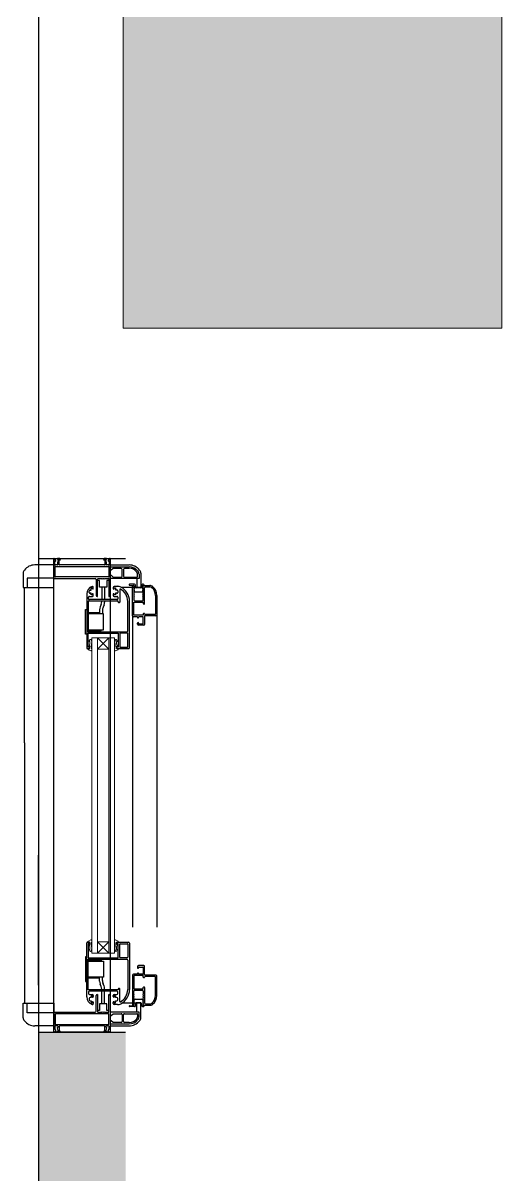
# Model space of a CAD drawing. Header units: millimetres. Extents: x 1.3 to 27.5, y 1.1 to 13.6.
# Drawn here: x 1.26 to 1.765, y 6.164 to 7.38 of the extents above; entities that cross this region are included whole.
import ezdxf

# ---------------------------------------------------------------- set-up
doc = ezdxf.new("R2010")
doc.units = ezdxf.units.MM
for name, color, linetype in [('U-00-Carpinteria-Ventana-Hoja', 1, 'Continuous'), ('U-00-Carpinteria-Ventana-Marco', 2, 'Continuous'), ('U-00-Carpinteria-Ventana-Vano', 1, 'Continuous'), ('U-00-Muro-PANELES MADERA', 36, 'Continuous')]:
    doc.layers.add(name, color=color, linetype=linetype)
doc.layers.add('U-00-Carpinteria-Ventana-Vidrio', color=132, linetype='Continuous', lineweight=9, transparency=0.8)
doc.layers.add('U-00-Grafica-Hatch-Madera', color=7, linetype='Continuous', true_color=0xb8a47a)
doc.layers.add('U-00-Mueble-General', color=251, linetype='Continuous', lineweight=9)

msp = doc.modelspace()

# ---------------------------------------------------------------- hatches: boundary and pattern name
at = {"layer": 'U-00-Grafica-Hatch-Madera', "true_color": 0x784a3b}
h = msp.add_hatch(color=27, dxfattribs=at)
h.dxf.hatch_style = 1
h.paths.add_polyline_path([(1.2759, 6.315), (1.2759, 5.4927), (1.3679, 5.4927), (1.3684, 5.4927), (1.3679, 6.315)])
at = {"layer": 'U-00-Mueble-General'}
h = msp.add_hatch(color=255, dxfattribs=at)
h.dxf.hatch_style = 1
h.paths.add_polyline_path([(1.3654, 8.7947), (1.7654, 8.7947), (1.7654, 7.0582), (1.3654, 7.0582)])

# ---------------------------------------------------------------- linework, layer by layer
at = {"layer": 'U-00-Carpinteria-Ventana-Hoja'}
for p, q in [((1.3404, 6.7919), (1.3384, 6.7919)), ((1.3404, 6.7849), (1.3404, 6.7919)), ((1.3503, 6.7919), (1.3483, 6.7919)), ((1.3483, 6.7919), (1.3483, 6.7849)), ((1.3269, 6.7777), (1.3269, 6.721)), ((1.3289, 6.7727), (1.3289, 6.7742)), ((1.3295, 6.7794), (1.3295, 6.7808)), ((1.3299, 6.7752), (1.3329, 6.7752)), ((1.3305, 6.7818), (1.3315, 6.7818)), ((1.3315, 6.7784), (1.3305, 6.7784)), ((1.3315, 6.7818), (1.3315, 6.7833)), ((1.3315, 6.7767), (1.3315, 6.7784)), ((1.3327, 6.7767), (1.3315, 6.7767)), ((1.3325, 6.7841), (1.3327, 6.7841)), ((1.3327, 6.7841), (1.3327, 6.7834)), ((1.3327, 6.7774), (1.3327, 6.7767)), ((1.3339, 6.7834), (1.3339, 6.7848)), ((1.3339, 6.7762), (1.3339, 6.7774)), ((1.3483, 6.7849), (1.3404, 6.7849)), ((1.3428, 6.7849), (1.3428, 6.7717)), ((1.3458, 6.7849), (1.3458, 6.7717)), ((1.3548, 6.7847), (1.3548, 6.7835)), ((1.3548, 6.7773), (1.3548, 6.7762)), ((1.3594, 6.7857), (1.3558, 6.7857)), ((1.3558, 6.7752), (1.3588, 6.7752)), ((1.356, 6.7835), (1.356, 6.7841)), ((1.356, 6.7841), (1.3572, 6.7841)), ((1.356, 6.7767), (1.356, 6.7773)), ((1.3572, 6.7767), (1.356, 6.7767)), ((1.3572, 6.7841), (1.3572, 6.7819)), ((1.3572, 6.7819), (1.3588, 6.7819)), ((1.3588, 6.7784), (1.3572, 6.7784)), ((1.3572, 6.7784), (1.3572, 6.7767)), ((1.3598, 6.7809), (1.3598, 6.7794)), ((1.3598, 6.7742), (1.3598, 6.7727)), ((1.3618, 6.7824), (1.3618, 6.7692)), ((1.3603, 6.7702), (1.3284, 6.7702)), ((1.3284, 6.7702), (1.3284, 6.7379)), ((1.3588, 6.7717), (1.3299, 6.7717)), ((1.3422, 6.7667), (1.3412, 6.7641)), ((1.3428, 6.7702), (1.3428, 6.7697)), ((1.3452, 6.766), (1.3441, 6.7635)), ((1.3458, 6.7702), (1.3458, 6.7691)), ((1.3603, 6.7692), (1.3603, 6.7702)), ((1.3613, 6.7687), (1.3608, 6.7687)), ((1.3702, 6.7389), (1.3702, 6.7699)), ((1.3722, 6.721), (1.3722, 6.7699)), ((1.3256, 6.7354), (1.3256, 6.7613)), ((1.3256, 6.7613), (1.3269, 6.7613)), ((1.3269, 6.7613), (1.3269, 6.7354)), ((1.3406, 6.7578), (1.3284, 6.7578)), ((1.3445, 6.7567), (1.3284, 6.7567)), ((1.3406, 6.7611), (1.3406, 6.7567)), ((1.3435, 6.7604), (1.3435, 6.7567)), ((1.3445, 6.74), (1.3445, 6.7567)), ((1.3284, 6.74), (1.3445, 6.74)), ((1.342, 6.7389), (1.3284, 6.7389)), ((1.3284, 6.7379), (1.3692, 6.7379)), ((1.3425, 6.74), (1.3425, 6.7394)), ((1.3269, 6.7354), (1.3256, 6.7354)), ((1.3284, 6.7215), (1.3284, 6.7364)), ((1.3284, 6.7364), (1.3603, 6.7364)), ((1.3603, 6.7364), (1.3603, 6.7215)), ((1.3618, 6.7359), (1.3618, 6.722)), ((1.3697, 6.7364), (1.3623, 6.7364)), ((1.3702, 6.722), (1.3702, 6.7359)), ((1.3279, 6.72), (1.3296, 6.72)), ((1.3304, 6.7215), (1.3284, 6.7215)), ((1.3304, 6.7207), (1.3304, 6.7215)), ((1.3603, 6.7215), (1.3583, 6.7215)), ((1.3583, 6.7215), (1.3583, 6.7207)), ((1.359, 6.72), (1.3712, 6.72)), ((1.3623, 6.7215), (1.3697, 6.7215)), ((1.3279, 6.41), (1.3296, 6.41)), ((1.3304, 6.4093), (1.3304, 6.4085)), ((1.3583, 6.4085), (1.3583, 6.4093)), ((1.359, 6.41), (1.3712, 6.41)), ((1.3269, 6.3523), (1.3269, 6.409)), ((1.3304, 6.4085), (1.3284, 6.4085)), ((1.3284, 6.4085), (1.3284, 6.3936)), ((1.3603, 6.4085), (1.3583, 6.4085)), ((1.3603, 6.3936), (1.3603, 6.4085)), ((1.3618, 6.3941), (1.3618, 6.408)), ((1.3623, 6.4085), (1.3697, 6.4085)), ((1.3702, 6.408), (1.3702, 6.3941)), ((1.3722, 6.409), (1.3722, 6.3601)), ((1.3269, 6.3946), (1.3256, 6.3946)), ((1.3256, 6.3946), (1.3256, 6.3687)), ((1.3269, 6.3687), (1.3269, 6.3946)), ((1.3284, 6.3936), (1.3603, 6.3936)), ((1.3284, 6.3598), (1.3284, 6.3921)), ((1.3284, 6.3921), (1.3692, 6.3921)), ((1.342, 6.3911), (1.3284, 6.3911)), ((1.3284, 6.39), (1.3445, 6.39)), ((1.3425, 6.39), (1.3425, 6.3906)), ((1.3445, 6.39), (1.3445, 6.3733)), ((1.3697, 6.3936), (1.3623, 6.3936)), ((1.3702, 6.3911), (1.3702, 6.3601)), ((1.3445, 6.3733), (1.3284, 6.3733)), ((1.3405, 6.3689), (1.3405, 6.3733)), ((1.3435, 6.3696), (1.3435, 6.3733)), ((1.3256, 6.3687), (1.3269, 6.3687)), ((1.3405, 6.3722), (1.3284, 6.3722)), ((1.3422, 6.3633), (1.3412, 6.3659)), ((1.3452, 6.364), (1.3441, 6.3665)), ((1.3458, 6.3598), (1.3458, 6.3609)), ((1.3603, 6.3608), (1.3603, 6.3598)), ((1.3613, 6.3613), (1.3608, 6.3613)), ((1.3618, 6.3476), (1.3618, 6.3608)), ((1.3603, 6.3598), (1.3284, 6.3598)), ((1.3289, 6.3573), (1.3289, 6.3558)), ((1.3295, 6.3506), (1.3295, 6.3492)), ((1.3588, 6.3583), (1.3299, 6.3583)), ((1.3299, 6.3548), (1.3329, 6.3548)), ((1.3315, 6.3516), (1.3305, 6.3516)), ((1.3327, 6.3533), (1.3315, 6.3533)), ((1.3315, 6.3533), (1.3315, 6.3516)), ((1.3327, 6.3526), (1.3327, 6.3533)), ((1.3339, 6.3538), (1.3339, 6.3526)), ((1.3428, 6.3598), (1.3428, 6.3603)), ((1.3428, 6.3451), (1.3428, 6.3583)), ((1.3458, 6.3451), (1.3458, 6.3583)), ((1.3548, 6.3527), (1.3548, 6.3538)), ((1.3558, 6.3548), (1.3588, 6.3548)), ((1.3572, 6.3533), (1.356, 6.3533)), ((1.356, 6.3533), (1.356, 6.3527)), ((1.3572, 6.3516), (1.3572, 6.3533)), ((1.3588, 6.3516), (1.3572, 6.3516)), ((1.3598, 6.3558), (1.3598, 6.3573)), ((1.3598, 6.3491), (1.3598, 6.3506)), ((1.3305, 6.3482), (1.3315, 6.3482)), ((1.3315, 6.3482), (1.3315, 6.3467)), ((1.3325, 6.3459), (1.3327, 6.3459)), ((1.3327, 6.3459), (1.3327, 6.3466)), ((1.3339, 6.3466), (1.3339, 6.3452)), ((1.3403, 6.3381), (1.3384, 6.3381)), ((1.3483, 6.3451), (1.3403, 6.3451)), ((1.3403, 6.3451), (1.3403, 6.3381)), ((1.3483, 6.3381), (1.3483, 6.3451)), ((1.3503, 6.3381), (1.3483, 6.3381)), ((1.3548, 6.3453), (1.3548, 6.3465)), ((1.3594, 6.3443), (1.3558, 6.3443)), ((1.356, 6.3465), (1.356, 6.3459)), ((1.356, 6.3459), (1.3572, 6.3459)), ((1.3572, 6.3459), (1.3572, 6.3481)), ((1.3572, 6.3481), (1.3588, 6.3481))]:
    msp.add_line(p, q, dxfattribs=at)
for centre, radius, start, end in [((1.3354, 6.7777), 0.00846, 109.4779, 180.0666), ((1.3299, 6.7742), 0.000996, 90, 179.9994), ((1.3305, 6.7808), 0.000996, 90, 180), ((1.3305, 6.7794), 0.000996, 180, 270), ((1.3323, 6.7833), 0.000846, 79.798, 177.8938), ((1.3329, 6.7848), 0.000996, 0, 109.4779), ((1.3333, 6.7834), 0.000597, 180, 0), ((1.3333, 6.7774), 0.000597, 0, 180), ((1.3329, 6.7762), 0.000996, 270, 0), ((1.3558, 6.7847), 0.000996, 90, 180), ((1.3554, 6.7835), 0.000597, 180, 0), ((1.3554, 6.7773), 0.000597, 0, 180), ((1.3558, 6.7762), 0.000996, 180, 270), ((1.3588, 6.7809), 0.000996, 0, 90), ((1.3588, 6.7794), 0.000996, 270, 0), ((1.3588, 6.7742), 0.000996, 0.0006, 90), ((1.3594, 6.7778), 0.00797, 63.7135, 90), ((1.3623, 6.7824), 0.000498, 61.6075, 180.0008), ((1.3555, 6.7699), 0.0147, 0, 61.6075), ((1.3555, 6.7699), 0.0167, 0, 63.7135), ((1.3299, 6.7727), 0.000996, 179.9994, 270), ((1.3485, 6.7611), 0.00797, 157.4432, 180), ((1.3349, 6.7697), 0.00797, 337.4432, 0), ((1.3515, 6.7604), 0.00797, 157.4432, 180), ((1.3379, 6.7691), 0.00797, 337.4432, 0), ((1.3588, 6.7727), 0.000996, 270, 0.0006), ((1.3608, 6.7692), 0.000498, 180, 270.0008), ((1.3613, 6.7692), 0.000498, 270.0008, 0.0008), ((1.342, 6.7394), 0.000498, 270, 0), ((1.3692, 6.7389), 0.000996, 270, 0), ((1.3623, 6.7359), 0.000498, 90, 180.0008), ((1.3697, 6.7359), 0.000498, 0, 90), ((1.3279, 6.721), 0.000996, 179.9992, 270), ((1.3296, 6.7207), 0.000747, 270, 0), ((1.359, 6.7207), 0.000747, 180, 270), ((1.3623, 6.722), 0.000498, 180.0008, 270), ((1.3697, 6.722), 0.000498, 270, 0), ((1.3712, 6.721), 0.000996, 270, 0), ((1.3279, 6.409), 0.000996, 90, 180.0008), ((1.3296, 6.4093), 0.000747, 360, 90), ((1.359, 6.4093), 0.000747, 90, 180), ((1.3712, 6.409), 0.000996, 360, 90), ((1.3623, 6.408), 0.000498, 90, 179.9992), ((1.3697, 6.408), 0.000498, 360, 90), ((1.342, 6.3906), 0.000498, 360, 90), ((1.3623, 6.3941), 0.000498, 179.9992, 270), ((1.3692, 6.3911), 0.000996, 360, 90), ((1.3697, 6.3941), 0.000498, 270, 360), ((1.3485, 6.3689), 0.00797, 180, 202.5568), ((1.3349, 6.3603), 0.00797, 360, 22.5568), ((1.3515, 6.3696), 0.00797, 180, 202.5568), ((1.3379, 6.3609), 0.00797, 360, 22.5568), ((1.3608, 6.3608), 0.000498, 89.9992, 180), ((1.3613, 6.3608), 0.000498, 359.9992, 89.9992), ((1.3354, 6.3523), 0.00846, 179.9334, 250.5221), ((1.3299, 6.3573), 0.000996, 90, 180.0006), ((1.3299, 6.3558), 0.000996, 180.0006, 270), ((1.3305, 6.3506), 0.000996, 90, 180), ((1.3305, 6.3492), 0.000996, 180, 270), ((1.3333, 6.3526), 0.000597, 180, 360), ((1.3329, 6.3538), 0.000996, 360, 90), ((1.3558, 6.3538), 0.000996, 90, 180), ((1.3554, 6.3527), 0.000597, 180, 360), ((1.3588, 6.3573), 0.000996, 359.9994, 90), ((1.3588, 6.3558), 0.000996, 270, 359.9994), ((1.3588, 6.3506), 0.000996, 360, 90), ((1.3588, 6.3491), 0.000996, 270, 360), ((1.3555, 6.3601), 0.0147, 298.3925, 360), ((1.3555, 6.3601), 0.0167, 296.2865, 360), ((1.3323, 6.3467), 0.000846, 182.1062, 280.202), ((1.3329, 6.3452), 0.000996, 250.5221, 360), ((1.3333, 6.3466), 0.000597, 360, 180), ((1.3554, 6.3465), 0.000597, 360, 180), ((1.3558, 6.3453), 0.000996, 180, 270), ((1.3594, 6.3522), 0.00797, 270, 296.2865), ((1.3623, 6.3476), 0.000498, 179.9992, 298.3925)]:
    msp.add_arc(centre, radius, start, end, dxfattribs=at)
at = {"layer": 'U-00-Carpinteria-Ventana-Marco'}
for p, q in [((1.2927, 6.815), (1.2921, 6.815)), ((1.2921, 6.815), (1.2921, 6.7939)), ((1.2921, 6.815), (1.2927, 6.815)), ((1.2942, 6.813), (1.2931, 6.8148)), ((1.2933, 6.8119), (1.294, 6.8123)), ((1.2933, 6.8088), (1.2933, 6.8119)), ((1.2984, 6.815), (1.296, 6.815)), ((1.296, 6.815), (1.296, 6.814)), ((1.296, 6.814), (1.2967, 6.814)), ((1.2967, 6.8131), (1.296, 6.8105)), ((1.296, 6.8105), (1.296, 6.81)), ((1.2967, 6.814), (1.2967, 6.8131)), ((1.2979, 6.8088), (1.2979, 6.8138)), ((1.2979, 6.8138), (1.2991, 6.8138)), ((1.2991, 6.8138), (1.2984, 6.815)), ((1.3454, 6.815), (1.3447, 6.8138)), ((1.3447, 6.8138), (1.3459, 6.8138)), ((1.3478, 6.815), (1.3454, 6.815)), ((1.3459, 6.8138), (1.3459, 6.8088)), ((1.3471, 6.8131), (1.3471, 6.814)), ((1.3471, 6.814), (1.3478, 6.814)), ((1.3478, 6.8105), (1.3471, 6.8131)), ((1.3478, 6.814), (1.3478, 6.815)), ((1.3478, 6.81), (1.3478, 6.8105)), ((1.3507, 6.8148), (1.3497, 6.813)), ((1.3499, 6.8123), (1.3506, 6.8119)), ((1.3506, 6.8119), (1.3506, 6.8088)), ((1.3518, 6.815), (1.3511, 6.815)), ((1.3518, 6.7762), (1.3518, 6.815)), ((1.2597, 6.7998), (1.2597, 6.7844)), ((1.2921, 6.8083), (1.2721, 6.8083)), ((1.2921, 6.7844), (1.2921, 6.8083)), ((1.2935, 6.7962), (1.2935, 6.8063)), ((1.2962, 6.8083), (1.2937, 6.8083)), ((1.294, 6.8068), (1.3498, 6.8068)), ((1.2965, 6.8095), (1.2967, 6.8095)), ((1.2967, 6.8095), (1.2967, 6.8088)), ((1.3204, 6.8083), (1.2984, 6.8083)), ((1.3454, 6.8083), (1.3204, 6.8083)), ((1.3471, 6.8088), (1.3471, 6.8095)), ((1.3471, 6.8095), (1.3473, 6.8095)), ((1.3501, 6.8083), (1.3476, 6.8083)), ((1.3491, 6.8084), (1.3491, 6.8084)), ((1.3503, 6.8063), (1.3503, 6.7962)), ((1.3518, 6.7844), (1.3518, 6.8083)), ((1.3518, 6.8083), (1.3717, 6.8083)), ((1.3518, 6.8062), (1.3717, 6.8062)), ((1.3518, 6.805), (1.3518, 6.8062)), ((1.3522, 6.8028), (1.3518, 6.805)), ((1.3528, 6.8028), (1.3522, 6.8028)), ((1.3548, 6.8047), (1.3528, 6.8028)), ((1.3633, 6.8047), (1.3548, 6.8047)), ((1.3643, 6.7964), (1.3643, 6.8037)), ((1.3657, 6.8037), (1.3657, 6.7964)), ((1.3717, 6.8047), (1.3667, 6.8047)), ((1.3807, 6.7964), (1.3807, 6.7986)), ((1.3822, 6.7986), (1.3822, 6.7939)), ((1.3842, 6.7998), (1.3842, 6.7844)), ((1.2921, 6.7944), (1.2642, 6.7944)), ((1.2642, 6.7944), (1.2642, 6.7844)), ((1.2921, 6.7939), (1.3359, 6.7939)), ((1.3498, 6.7957), (1.294, 6.7957)), ((1.3369, 6.7929), (1.3369, 6.7762)), ((1.3384, 6.7752), (1.3384, 6.7934)), ((1.3389, 6.7939), (1.3428, 6.7939)), ((1.3428, 6.7939), (1.3433, 6.7934)), ((1.3433, 6.7934), (1.3438, 6.7939)), ((1.3438, 6.7939), (1.3448, 6.7939)), ((1.3448, 6.7939), (1.3453, 6.7934)), ((1.3453, 6.7934), (1.3458, 6.7939)), ((1.3458, 6.7939), (1.3498, 6.7939)), ((1.3503, 6.7934), (1.3503, 6.7752)), ((1.3518, 6.7951), (1.3522, 6.7974)), ((1.3518, 6.7939), (1.3518, 6.7951)), ((1.3822, 6.7939), (1.3518, 6.7939)), ((1.3522, 6.7974), (1.3528, 6.7974)), ((1.3528, 6.7974), (1.3548, 6.7954)), ((1.3548, 6.7954), (1.3633, 6.7954)), ((1.3667, 6.7954), (1.3797, 6.7954)), ((1.3717, 6.7875), (1.3717, 6.7875)), ((1.3773, 6.788), (1.3722, 6.788)), ((1.3722, 6.787), (1.3763, 6.7867)), ((1.3786, 6.7845), (1.3783, 6.7872)), ((1.3797, 6.7939), (1.3797, 6.7844)), ((1.3851, 6.7872), (1.3847, 6.7845)), ((1.3867, 6.788), (1.386, 6.788)), ((1.3862, 6.7851), (1.3862, 6.7865)), ((1.3862, 6.7865), (1.3876, 6.7865)), ((1.3872, 6.7865), (1.3935, 6.7865)), ((1.3876, 6.7865), (1.3876, 6.787)), ((1.2597, 6.7844), (1.2921, 6.7844)), ((1.2612, 6.6206), (1.2612, 6.7844)), ((1.3379, 6.7752), (1.3384, 6.7752)), ((1.3503, 6.7752), (1.3508, 6.7752)), ((1.3842, 6.7844), (1.3638, 6.7844)), ((1.3752, 6.7547), (1.3752, 6.7858)), ((1.3767, 6.7858), (1.3767, 6.7856)), ((1.3767, 6.7856), (1.3772, 6.7851)), ((1.3772, 6.7851), (1.3767, 6.7846)), ((1.3772, 6.7851), (1.3767, 6.7846)), ((1.3767, 6.7846), (1.3767, 6.7836)), ((1.3767, 6.7846), (1.3772, 6.7841)), ((1.3767, 6.7836), (1.3772, 6.7831)), ((1.3772, 6.7831), (1.3767, 6.7826)), ((1.3772, 6.7831), (1.3767, 6.7826)), ((1.3767, 6.7826), (1.3767, 6.7816)), ((1.3767, 6.7826), (1.3772, 6.7821)), ((1.3767, 6.7816), (1.3772, 6.7811)), ((1.3772, 6.7811), (1.3767, 6.7806)), ((1.3767, 6.7806), (1.3767, 6.7796)), ((1.3767, 6.7796), (1.3772, 6.7791)), ((1.3772, 6.7791), (1.3767, 6.7786)), ((1.3767, 6.7786), (1.3767, 6.7776)), ((1.3767, 6.7776), (1.3772, 6.7771)), ((1.3772, 6.7771), (1.3767, 6.7766)), ((1.3767, 6.7766), (1.3767, 6.7756)), ((1.3767, 6.7756), (1.3772, 6.7751)), ((1.3772, 6.7751), (1.3767, 6.7746)), ((1.3767, 6.7746), (1.3767, 6.7716)), ((1.3772, 6.7857), (1.3772, 6.7851)), ((1.3772, 6.7841), (1.3772, 6.7831)), ((1.3772, 6.7821), (1.3772, 6.7811)), ((1.3782, 6.7801), (1.3852, 6.7801)), ((1.3842, 6.7841), (1.3791, 6.7841)), ((1.3862, 6.7851), (1.3867, 6.7856)), ((1.3867, 6.7846), (1.3862, 6.7851)), ((1.3867, 6.7846), (1.3862, 6.7851)), ((1.3862, 6.7841), (1.3867, 6.7846)), ((1.3862, 6.7831), (1.3862, 6.7841)), ((1.3862, 6.7831), (1.3867, 6.7836)), ((1.3867, 6.7826), (1.3862, 6.7831)), ((1.3867, 6.7826), (1.3862, 6.7831)), ((1.3862, 6.7821), (1.3867, 6.7826)), ((1.3862, 6.7811), (1.3862, 6.7821)), ((1.3862, 6.7811), (1.3867, 6.7816)), ((1.3867, 6.7806), (1.3862, 6.7811)), ((1.3862, 6.7791), (1.3867, 6.7796)), ((1.3867, 6.7786), (1.3862, 6.7791)), ((1.3862, 6.7771), (1.3867, 6.7776)), ((1.3867, 6.7766), (1.3862, 6.7771)), ((1.3862, 6.7751), (1.3867, 6.7756)), ((1.3867, 6.7746), (1.3862, 6.7751)), ((1.3867, 6.7856), (1.3867, 6.7861)), ((1.3867, 6.7836), (1.3867, 6.7846)), ((1.3867, 6.7816), (1.3867, 6.7826)), ((1.3867, 6.7796), (1.3867, 6.7806)), ((1.3867, 6.7776), (1.3867, 6.7786)), ((1.3867, 6.7756), (1.3867, 6.7766)), ((1.3867, 6.7716), (1.3867, 6.7746)), ((1.3881, 6.7676), (1.3881, 6.7841)), ((1.3891, 6.7851), (1.3935, 6.7851)), ((1.3996, 6.7761), (1.3996, 6.7567)), ((1.4011, 6.7761), (1.4011, 6.7557)), ((1.3767, 6.7552), (1.3767, 6.7691)), ((1.3767, 6.7691), (1.3867, 6.7691)), ((1.3777, 6.7706), (1.3857, 6.7706)), ((1.3867, 6.7691), (1.3867, 6.7676)), ((1.3872, 6.7671), (1.3876, 6.7671)), ((1.3752, 6.7547), (1.3752, 6.4258)), ((1.3805, 6.7537), (1.3762, 6.7537)), ((1.3867, 6.7552), (1.3767, 6.7552)), ((1.3805, 6.7531), (1.3805, 6.7537)), ((1.3817, 6.7532), (1.3817, 6.7531)), ((1.3862, 6.7537), (1.3822, 6.7537)), ((1.3867, 6.7567), (1.3867, 6.7552)), ((1.3867, 6.7467), (1.3867, 6.7532)), ((1.3876, 6.7572), (1.3872, 6.7572)), ((1.4001, 6.7547), (1.3881, 6.7547)), ((1.3881, 6.7547), (1.3881, 6.7457)), ((1.3991, 6.7562), (1.3886, 6.7562)), ((1.4011, 6.7557), (1.4011, 6.4258)), ((1.3805, 6.7457), (1.3805, 6.7469)), ((1.3872, 6.7447), (1.3815, 6.7447)), ((1.3817, 6.7469), (1.3817, 6.7467)), ((1.3822, 6.7462), (1.3862, 6.7462)), ((1.2612, 6.6206), (1.2612, 6.3456)), ((1.3871, 6.3853), (1.3815, 6.3853)), ((1.3752, 6.3753), (1.3752, 6.3442)), ((1.3805, 6.3763), (1.3762, 6.3763)), ((1.3767, 6.3748), (1.3767, 6.3609)), ((1.3867, 6.3748), (1.3767, 6.3748)), ((1.3805, 6.3843), (1.3805, 6.3831)), ((1.3805, 6.3769), (1.3805, 6.3763)), ((1.3817, 6.3831), (1.3817, 6.3833)), ((1.3817, 6.3768), (1.3817, 6.3769)), ((1.3822, 6.3838), (1.3862, 6.3838)), ((1.3862, 6.3763), (1.3822, 6.3763)), ((1.3867, 6.3833), (1.3867, 6.3768)), ((1.3867, 6.3733), (1.3867, 6.3748)), ((1.3876, 6.3728), (1.3871, 6.3728)), ((1.3881, 6.3753), (1.3881, 6.3843)), ((1.4001, 6.3753), (1.3881, 6.3753)), ((1.3991, 6.3738), (1.3886, 6.3738)), ((1.3996, 6.3539), (1.3996, 6.3733)), ((1.4011, 6.3539), (1.4011, 6.3743)), ((1.3767, 6.3609), (1.3867, 6.3609)), ((1.3867, 6.3609), (1.3867, 6.3624)), ((1.3871, 6.3629), (1.3876, 6.3629)), ((1.3881, 6.3624), (1.3881, 6.3459)), ((1.3369, 6.3371), (1.3369, 6.3538)), ((1.3379, 6.3548), (1.3384, 6.3548)), ((1.3384, 6.3548), (1.3384, 6.3366)), ((1.3503, 6.3366), (1.3503, 6.3548)), ((1.3503, 6.3548), (1.3508, 6.3548)), ((1.3518, 6.3538), (1.3518, 6.315)), ((1.3767, 6.3554), (1.3767, 6.3584)), ((1.3772, 6.3549), (1.3767, 6.3554)), ((1.3767, 6.3544), (1.3772, 6.3549)), ((1.3767, 6.3534), (1.3767, 6.3544)), ((1.3772, 6.3529), (1.3767, 6.3534)), ((1.3767, 6.3524), (1.3772, 6.3529)), ((1.3767, 6.3514), (1.3767, 6.3524)), ((1.3772, 6.3509), (1.3767, 6.3514)), ((1.3767, 6.3504), (1.3772, 6.3509)), ((1.3767, 6.3494), (1.3767, 6.3504)), ((1.3772, 6.3489), (1.3767, 6.3494)), ((1.3767, 6.3484), (1.3772, 6.3489)), ((1.3767, 6.3474), (1.3767, 6.3484)), ((1.3772, 6.3479), (1.3772, 6.3489)), ((1.3777, 6.3594), (1.3857, 6.3594)), ((1.3782, 6.3499), (1.3852, 6.3499)), ((1.3867, 6.3554), (1.3862, 6.3549)), ((1.3862, 6.3549), (1.3867, 6.3544)), ((1.3867, 6.3534), (1.3862, 6.3529)), ((1.3862, 6.3529), (1.3867, 6.3524)), ((1.3867, 6.3514), (1.3862, 6.3509)), ((1.3862, 6.3509), (1.3867, 6.3504)), ((1.3867, 6.3494), (1.3862, 6.3489)), ((1.3862, 6.3489), (1.3867, 6.3484)), ((1.3862, 6.3489), (1.3862, 6.3479)), ((1.3867, 6.3584), (1.3867, 6.3554)), ((1.3867, 6.3544), (1.3867, 6.3534)), ((1.3867, 6.3524), (1.3867, 6.3514)), ((1.3867, 6.3504), (1.3867, 6.3494)), ((1.3867, 6.3484), (1.3867, 6.3474)), ((1.2597, 6.3456), (1.2921, 6.3456)), ((1.2597, 6.3302), (1.2597, 6.3456)), ((1.2642, 6.3356), (1.2642, 6.3456)), ((1.2921, 6.3456), (1.2921, 6.3217)), ((1.3428, 6.3361), (1.3433, 6.3366)), ((1.3433, 6.3366), (1.3438, 6.3361)), ((1.3448, 6.3361), (1.3453, 6.3366)), ((1.3453, 6.3366), (1.3458, 6.3361)), ((1.3518, 6.3456), (1.3518, 6.3217)), ((1.3842, 6.3456), (1.3638, 6.3456)), ((1.3717, 6.3425), (1.3717, 6.3425)), ((1.3722, 6.343), (1.3763, 6.3433)), ((1.3773, 6.342), (1.3722, 6.342)), ((1.3767, 6.3474), (1.3772, 6.3479)), ((1.3772, 6.3469), (1.3767, 6.3474)), ((1.3772, 6.3469), (1.3767, 6.3474)), ((1.3767, 6.3464), (1.3772, 6.3469)), ((1.3767, 6.3454), (1.3767, 6.3464)), ((1.3767, 6.3454), (1.3772, 6.3459)), ((1.3772, 6.3449), (1.3767, 6.3454)), ((1.3772, 6.3449), (1.3767, 6.3454)), ((1.3767, 6.3444), (1.3772, 6.3449)), ((1.3767, 6.3442), (1.3767, 6.3444)), ((1.3772, 6.3459), (1.3772, 6.3469)), ((1.3772, 6.3443), (1.3772, 6.3449)), ((1.3786, 6.3455), (1.3783, 6.3428)), ((1.3842, 6.3459), (1.3791, 6.3459)), ((1.3797, 6.3361), (1.3797, 6.3456)), ((1.3842, 6.3302), (1.3842, 6.3456)), ((1.385, 6.3428), (1.3847, 6.3455)), ((1.3867, 6.342), (1.386, 6.342)), ((1.3862, 6.3479), (1.3867, 6.3474)), ((1.3867, 6.3474), (1.3862, 6.3469)), ((1.3867, 6.3474), (1.3862, 6.3469)), ((1.3862, 6.3469), (1.3867, 6.3464)), ((1.3862, 6.3469), (1.3862, 6.3459)), ((1.3862, 6.3459), (1.3867, 6.3454)), ((1.3867, 6.3454), (1.3862, 6.3449)), ((1.3867, 6.3454), (1.3862, 6.3449)), ((1.3862, 6.3449), (1.3867, 6.3444)), ((1.3862, 6.3449), (1.3862, 6.3435)), ((1.3862, 6.3435), (1.3876, 6.3435)), ((1.3867, 6.3464), (1.3867, 6.3454)), ((1.3867, 6.3444), (1.3867, 6.344)), ((1.3871, 6.3435), (1.3935, 6.3435)), ((1.3876, 6.3435), (1.3876, 6.343)), ((1.3891, 6.3449), (1.3935, 6.3449)), ((1.2921, 6.3356), (1.2642, 6.3356)), ((1.2921, 6.315), (1.2921, 6.3361)), ((1.2921, 6.3361), (1.3359, 6.3361)), ((1.2935, 6.3338), (1.2935, 6.3237)), ((1.3498, 6.3343), (1.294, 6.3343)), ((1.3389, 6.3361), (1.3428, 6.3361)), ((1.3438, 6.3361), (1.3448, 6.3361)), ((1.3458, 6.3361), (1.3498, 6.3361)), ((1.3503, 6.3237), (1.3503, 6.3338)), ((1.3822, 6.3361), (1.3518, 6.3361)), ((1.3518, 6.3361), (1.3518, 6.3349)), ((1.3518, 6.3349), (1.3522, 6.3326)), ((1.3522, 6.3272), (1.3518, 6.325)), ((1.3518, 6.325), (1.3518, 6.3238)), ((1.3522, 6.3326), (1.3528, 6.3326)), ((1.3528, 6.3272), (1.3522, 6.3272)), ((1.3528, 6.3326), (1.3548, 6.3346)), ((1.3548, 6.3253), (1.3528, 6.3272)), ((1.3548, 6.3346), (1.3633, 6.3346)), ((1.3633, 6.3253), (1.3548, 6.3253)), ((1.3642, 6.3336), (1.3642, 6.3263)), ((1.3657, 6.3263), (1.3657, 6.3336)), ((1.3667, 6.3346), (1.3797, 6.3346)), ((1.3717, 6.3253), (1.3667, 6.3253)), ((1.3807, 6.3336), (1.3807, 6.3314)), ((1.3822, 6.3314), (1.3822, 6.3361)), ((1.2921, 6.3217), (1.2721, 6.3217)), ((1.2927, 6.315), (1.2921, 6.315)), ((1.2921, 6.315), (1.2927, 6.315)), ((1.2942, 6.317), (1.2931, 6.3153)), ((1.2932, 6.3212), (1.2932, 6.3181)), ((1.2932, 6.3181), (1.294, 6.3177)), ((1.2962, 6.3217), (1.2937, 6.3217)), ((1.294, 6.3232), (1.3498, 6.3232)), ((1.296, 6.3195), (1.296, 6.32)), ((1.2967, 6.3169), (1.296, 6.3195)), ((1.296, 6.315), (1.296, 6.316)), ((1.296, 6.316), (1.2967, 6.316)), ((1.2984, 6.315), (1.296, 6.315)), ((1.2965, 6.3205), (1.2967, 6.3205)), ((1.2967, 6.3205), (1.2967, 6.3212)), ((1.2967, 6.316), (1.2967, 6.3169)), ((1.2979, 6.3212), (1.2979, 6.3162)), ((1.2979, 6.3162), (1.2991, 6.3162)), ((1.3204, 6.3217), (1.2984, 6.3217)), ((1.2991, 6.3162), (1.2984, 6.315)), ((1.3454, 6.3217), (1.3204, 6.3217)), ((1.3454, 6.315), (1.3447, 6.3162)), ((1.3447, 6.3162), (1.3459, 6.3162)), ((1.3478, 6.315), (1.3454, 6.315)), ((1.3459, 6.3162), (1.3459, 6.3212)), ((1.3471, 6.3212), (1.3471, 6.3205)), ((1.3471, 6.3205), (1.3473, 6.3205)), ((1.3478, 6.3195), (1.3471, 6.3169)), ((1.3471, 6.3169), (1.3471, 6.316)), ((1.3471, 6.316), (1.3478, 6.316)), ((1.3501, 6.3217), (1.3476, 6.3217)), ((1.3478, 6.32), (1.3478, 6.3195)), ((1.3478, 6.316), (1.3478, 6.315)), ((1.349, 6.3216), (1.3491, 6.3216)), ((1.3507, 6.3153), (1.3497, 6.317)), ((1.3499, 6.3177), (1.3506, 6.3181)), ((1.3506, 6.3181), (1.3506, 6.3212)), ((1.3518, 6.315), (1.3511, 6.315)), ((1.3518, 6.3238), (1.3717, 6.3238)), ((1.3518, 6.3217), (1.3717, 6.3217))]:
    msp.add_line(p, q, dxfattribs=at)
for centre, radius, start, end in [((1.2927, 6.8145), 0.000498, 30, 90), ((1.2937, 6.8128), 0.000498, 300, 30), ((1.3501, 6.8128), 0.000498, 150, 240), ((1.3511, 6.8145), 0.000498, 90, 150), ((1.2667, 6.7986), 0.00707, 141.7868, 170.3724), ((1.2721, 6.7943), 0.014, 90, 141.7868), ((1.2937, 6.8088), 0.000498, 180, 270), ((1.294, 6.8063), 0.000498, 90, 180), ((1.2965, 6.81), 0.000498, 180, 270), ((1.2962, 6.8088), 0.000498, 270, 0), ((1.2984, 6.8088), 0.000498, 180, 270), ((1.3454, 6.8088), 0.000498, 270, 0), ((1.3476, 6.8088), 0.000498, 180, 270), ((1.3473, 6.81), 0.000498, 270, 0), ((1.3498, 6.8063), 0.000498, 0, 90), ((1.3501, 6.8088), 0.000498, 270, 0), ((1.3633, 6.8037), 0.000996, 0, 90), ((1.3667, 6.8037), 0.000996, 90, 180), ((1.3717, 6.7943), 0.014, 38.2132, 90), ((1.3717, 6.7943), 0.0119, 38.2132, 90), ((1.3717, 6.7943), 0.0105, 38.2132, 90), ((1.3772, 6.7986), 0.00349, 0, 38.2132), ((1.3772, 6.7986), 0.00498, 0, 38.2132), ((1.3772, 6.7986), 0.00707, 9.6277, 38.2132), ((1.294, 6.7962), 0.000498, 180, 270), ((1.3359, 6.7929), 0.000996, 0, 90), ((1.3389, 6.7934), 0.000498, 90, 180), ((1.3498, 6.7962), 0.000498, 270, 0), ((1.3498, 6.7934), 0.000498, 0, 90), ((1.3633, 6.7964), 0.000996, 270, 0), ((1.3667, 6.7964), 0.000996, 180, 270), ((1.3722, 6.7875), 0.000498, 90, 180), ((1.3722, 6.7875), 0.000498, 180, 265.2799), ((1.3759, 6.7858), 0.000747, 0, 180), ((1.3762, 6.7857), 0.000996, 0, 85.2799), ((1.3773, 6.787), 0.000996, 7.125, 90), ((1.3797, 6.7964), 0.000996, 270, 0), ((1.386, 6.787), 0.000996, 90, 172.875), ((1.3867, 6.787), 0.000996, 0, 90), ((1.3872, 6.7861), 0.000498, 90, 180), ((1.3935, 6.7816), 0.00498, 51.7868, 90), ((1.3379, 6.7762), 0.000996, 180, 270), ((1.3508, 6.7762), 0.000996, 270, 0), ((1.3782, 6.7811), 0.000996, 180, 270), ((1.3791, 6.7846), 0.000498, 187.125, 270), ((1.3842, 6.7846), 0.000498, 270, 352.875), ((1.3852, 6.7811), 0.000996, 270, 0), ((1.3891, 6.7841), 0.000996, 90, 180), ((1.3935, 6.7816), 0.00349, 51.7868, 90), ((1.3891, 6.7761), 0.0105, 0, 51.7868), ((1.3891, 6.7761), 0.0119, 0, 51.7868), ((1.3777, 6.7716), 0.000996, 180, 270), ((1.3857, 6.7716), 0.000996, 270, 0), ((1.3872, 6.7676), 0.000498, 180, 270), ((1.3876, 6.7676), 0.000498, 270, 0), ((1.3762, 6.7547), 0.000996, 180, 270), ((1.3811, 6.7531), 0.000597, 180, 0), ((1.3822, 6.7532), 0.000498, 90, 180), ((1.3862, 6.7532), 0.000498, 0, 90), ((1.3872, 6.7567), 0.000498, 90, 180), ((1.3876, 6.7567), 0.000498, 0, 90), ((1.3886, 6.7567), 0.000498, 180, 270), ((1.3991, 6.7567), 0.000498, 270, 0), ((1.4001, 6.7557), 0.000996, 270, 0), ((1.3811, 6.7469), 0.000597, 0, 180), ((1.3815, 6.7457), 0.000996, 180, 270), ((1.3822, 6.7467), 0.000498, 180, 270), ((1.3862, 6.7467), 0.000498, 270, 0), ((1.3872, 6.7457), 0.000996, 270, 0), ((1.3815, 6.3843), 0.000996, 90, 180), ((1.3871, 6.3843), 0.000996, 360, 90), ((1.3762, 6.3753), 0.000996, 90, 180), ((1.3811, 6.3831), 0.000597, 180, 360), ((1.3811, 6.3769), 0.000597, 360, 180), ((1.3822, 6.3833), 0.000498, 90, 180), ((1.3822, 6.3768), 0.000498, 180, 270), ((1.3862, 6.3833), 0.000498, 360, 90), ((1.3862, 6.3768), 0.000498, 270, 360), ((1.3871, 6.3733), 0.000498, 180, 270), ((1.3876, 6.3733), 0.000498, 270, 360), ((1.3886, 6.3733), 0.000498, 90, 180), ((1.3991, 6.3733), 0.000498, 360, 90), ((1.4001, 6.3743), 0.000996, 360, 90), ((1.3871, 6.3624), 0.000498, 90, 180), ((1.3876, 6.3624), 0.000498, 360, 90), ((1.3379, 6.3538), 0.000996, 90, 180), ((1.3508, 6.3538), 0.000996, 360, 90), ((1.3777, 6.3584), 0.000996, 90, 180), ((1.3782, 6.3489), 0.000996, 90, 180), ((1.3852, 6.3489), 0.000996, 360, 90), ((1.3857, 6.3584), 0.000996, 360, 90), ((1.3891, 6.3539), 0.0105, 308.2132, 360), ((1.3891, 6.3539), 0.0119, 308.2132, 360), ((1.3359, 6.3371), 0.000996, 270, 360), ((1.3389, 6.3366), 0.000498, 180, 270), ((1.3498, 6.3366), 0.000498, 270, 360), ((1.3722, 6.3425), 0.000498, 94.7201, 180), ((1.3722, 6.3425), 0.000498, 180, 270), ((1.3759, 6.3442), 0.000747, 180, 360), ((1.3762, 6.3443), 0.000996, 274.7201, 360), ((1.3773, 6.343), 0.000996, 270, 352.875), ((1.3791, 6.3454), 0.000498, 90, 172.875), ((1.3842, 6.3454), 0.000498, 7.125, 90), ((1.386, 6.343), 0.000996, 187.125, 270), ((1.3871, 6.344), 0.000498, 180, 270), ((1.3867, 6.343), 0.000996, 270, 360), ((1.3891, 6.3459), 0.000996, 180, 270), ((1.3935, 6.3484), 0.00349, 270, 308.2132), ((1.3935, 6.3484), 0.00498, 270, 308.2132), ((1.2667, 6.3314), 0.00707, 189.6276, 218.2132), ((1.2721, 6.3357), 0.014, 218.2132, 270), ((1.294, 6.3338), 0.000498, 90, 180), ((1.3498, 6.3338), 0.000498, 360, 90), ((1.3633, 6.3336), 0.000996, 360, 90), ((1.3633, 6.3263), 0.000996, 270, 360), ((1.3667, 6.3336), 0.000996, 90, 180), ((1.3667, 6.3263), 0.000996, 180, 270), ((1.3717, 6.3357), 0.0105, 270, 321.7868), ((1.3717, 6.3357), 0.0119, 270, 321.7868), ((1.3717, 6.3357), 0.014, 270, 321.7868), ((1.3797, 6.3336), 0.000996, 360, 90), ((1.3772, 6.3314), 0.00349, 321.7868, 360), ((1.3772, 6.3314), 0.00498, 321.7868, 360), ((1.3772, 6.3314), 0.00707, 321.7868, 350.3723), ((1.2927, 6.3155), 0.000498, 270, 330), ((1.2937, 6.3212), 0.000498, 90, 180), ((1.294, 6.3237), 0.000498, 180, 270), ((1.2937, 6.3172), 0.000498, 330, 60), ((1.2965, 6.32), 0.000498, 90, 180), ((1.2962, 6.3212), 0.000498, 360, 90), ((1.2984, 6.3212), 0.000498, 90, 180), ((1.3454, 6.3212), 0.000498, 360, 90), ((1.3476, 6.3212), 0.000498, 90, 180), ((1.3473, 6.32), 0.000498, 360, 90), ((1.3501, 6.3172), 0.000498, 120, 210), ((1.3498, 6.3237), 0.000498, 270, 360), ((1.3501, 6.3212), 0.000498, 360, 90), ((1.3511, 6.3155), 0.000498, 210, 270)]:
    msp.add_arc(centre, radius, start, end, dxfattribs=at)
at = {"layer": 'U-00-Carpinteria-Ventana-Vano'}
msp.add_lwpolyline([(1.3518, 6.815), (1.3518, 6.315), (1.2921, 6.315), (1.2921, 6.815)], close=True, dxfattribs=at)
at = {"layer": 'U-00-Carpinteria-Ventana-Vidrio'}
for p, q in [((1.3294, 6.7275), (1.3294, 6.7278)), ((1.3304, 6.7275), (1.3294, 6.7275)), ((1.3295, 6.7281), (1.3304, 6.7294)), ((1.3304, 6.725), (1.3304, 6.7275)), ((1.3308, 6.7296), (1.331, 6.7296)), ((1.3315, 6.7292), (1.3322, 6.727)), ((1.3384, 6.7315), (1.3324, 6.7315)), ((1.3324, 6.7315), (1.3324, 6.6206)), ((1.3503, 6.7195), (1.3384, 6.7315)), ((1.3384, 6.7195), (1.3503, 6.7315)), ((1.3503, 6.7315), (1.3384, 6.7315)), ((1.3384, 6.6206), (1.3384, 6.7315)), ((1.3563, 6.7315), (1.3503, 6.7315)), ((1.3503, 6.7315), (1.3503, 6.6206)), ((1.3563, 6.6206), (1.3563, 6.7315)), ((1.3572, 6.7292), (1.3565, 6.727)), ((1.3579, 6.7296), (1.3577, 6.7296)), ((1.3592, 6.7281), (1.3583, 6.7294)), ((1.3583, 6.725), (1.3583, 6.7275)), ((1.3583, 6.7275), (1.3593, 6.7275)), ((1.3593, 6.7275), (1.3593, 6.7278)), ((1.3284, 6.7192), (1.3284, 6.7195)), ((1.3313, 6.7175), (1.3287, 6.7187)), ((1.3289, 6.72), (1.3304, 6.72)), ((1.3294, 6.7225), (1.3304, 6.725)), ((1.3304, 6.7225), (1.3294, 6.7225)), ((1.3304, 6.72), (1.3304, 6.7225)), ((1.3384, 6.7195), (1.3503, 6.7195)), ((1.3573, 6.7175), (1.36, 6.7187)), ((1.3593, 6.7225), (1.3583, 6.725)), ((1.3583, 6.72), (1.3583, 6.7225)), ((1.3583, 6.7225), (1.3593, 6.7225)), ((1.3598, 6.72), (1.3583, 6.72)), ((1.3603, 6.7192), (1.3603, 6.7195)), ((1.3324, 6.3985), (1.3324, 6.6206)), ((1.3384, 6.6206), (1.3384, 6.3985)), ((1.3503, 6.3985), (1.3503, 6.6206)), ((1.3563, 6.6206), (1.3563, 6.3985)), ((1.3284, 6.4108), (1.3284, 6.4105)), ((1.3313, 6.4125), (1.3287, 6.4113)), ((1.3289, 6.41), (1.3304, 6.41)), ((1.3304, 6.41), (1.3304, 6.4075)), ((1.3503, 6.4105), (1.3384, 6.3985)), ((1.3384, 6.4105), (1.3503, 6.3985)), ((1.3384, 6.4105), (1.3503, 6.4105)), ((1.3573, 6.4125), (1.36, 6.4113)), ((1.3598, 6.41), (1.3583, 6.41)), ((1.3583, 6.41), (1.3583, 6.4075)), ((1.3603, 6.4108), (1.3603, 6.4105)), ((1.3304, 6.4075), (1.3294, 6.4075)), ((1.3294, 6.4075), (1.3304, 6.405)), ((1.3304, 6.4025), (1.3294, 6.4025)), ((1.3294, 6.4025), (1.3294, 6.4022)), ((1.3295, 6.4019), (1.3304, 6.4006)), ((1.3304, 6.405), (1.3304, 6.4025)), ((1.3308, 6.4004), (1.331, 6.4004)), ((1.3315, 6.4008), (1.3322, 6.403)), ((1.3384, 6.3985), (1.3324, 6.3985)), ((1.3503, 6.3985), (1.3384, 6.3985)), ((1.3563, 6.3985), (1.3503, 6.3985)), ((1.3572, 6.4008), (1.3565, 6.403)), ((1.3579, 6.4004), (1.3577, 6.4004)), ((1.3583, 6.4075), (1.3593, 6.4075)), ((1.3593, 6.4075), (1.3583, 6.405)), ((1.3583, 6.405), (1.3583, 6.4025)), ((1.3583, 6.4025), (1.3593, 6.4025)), ((1.3592, 6.4019), (1.3583, 6.4006)), ((1.3593, 6.4025), (1.3593, 6.4022))]:
    msp.add_line(p, q, dxfattribs=at)
for centre, radius, start, end in [((1.3299, 6.7278), 0.000498, 143.6732, 180), ((1.3308, 6.7291), 0.000498, 90, 143.6732), ((1.331, 6.7291), 0.000498, 17.6501, 90), ((1.3502, 6.7228), 0.0184, 168.4761, 192.7721), ((1.3312, 6.7267), 0.000996, 348.4761, 17.6501), ((1.3574, 6.7267), 0.000996, 162.3499, 191.5239), ((1.3385, 6.7228), 0.0184, 347.228, 11.5239), ((1.3577, 6.7291), 0.000498, 90, 162.3499), ((1.3579, 6.7291), 0.000498, 36.3269, 90), ((1.3588, 6.7278), 0.000498, 0, 36.3269), ((1.3289, 6.7195), 0.000498, 90, 180), ((1.3289, 6.7192), 0.000498, 180, 245.2826), ((1.3313, 6.7185), 0.000996, 271.0864, 12.7721), ((1.3573, 6.7185), 0.000996, 167.228, 268.9137), ((1.3598, 6.7195), 0.000498, 0, 90), ((1.3598, 6.7192), 0.000498, 294.7175, 0), ((1.3289, 6.4108), 0.000498, 114.7174, 180), ((1.3289, 6.4105), 0.000498, 180, 270), ((1.3313, 6.4115), 0.000996, 347.2279, 88.9136), ((1.3502, 6.4072), 0.0184, 167.2279, 191.5239), ((1.3573, 6.4115), 0.000996, 91.0863, 192.772), ((1.3385, 6.4072), 0.0184, 348.4761, 12.772), ((1.3598, 6.4105), 0.000498, 270, 360), ((1.3598, 6.4108), 0.000498, 360, 65.2825), ((1.3299, 6.4022), 0.000498, 180, 216.3268), ((1.3308, 6.4009), 0.000498, 216.3268, 270), ((1.331, 6.4009), 0.000498, 270, 342.3499), ((1.3312, 6.4033), 0.000996, 342.3499, 11.5239), ((1.3574, 6.4033), 0.000996, 168.4761, 197.6501), ((1.3577, 6.4009), 0.000498, 197.6501, 270), ((1.3579, 6.4009), 0.000498, 270, 323.6731), ((1.3588, 6.4022), 0.000498, 323.6731, 360)]:
    msp.add_arc(centre, radius, start, end, dxfattribs=at)
at = {"layer": 'U-00-Mueble-General'}
msp.add_lwpolyline([(1.7654, 8.7947), (1.7654, 7.0582), (1.3654, 7.0582), (1.3654, 8.7947)], close=True, dxfattribs=at)
at = {"layer": 'U-00-Muro-PANELES MADERA'}
for p, q in [((1.2759, 10.6887), (1.2759, 5.4927)), ((1.2759, 6.815), (1.3679, 6.815)), ((1.2759, 6.815), (1.2759, 6.315)), ((1.2759, 6.3646), (1.2759, 6.5021)), ((1.2759, 6.315), (1.3679, 6.315)), ((1.2759, 6.315), (1.3679, 6.315)), ((1.2759, 6.315), (1.3629, 6.315))]:
    msp.add_line(p, q, dxfattribs=at)

doc.saveas('drawing.dxf')
